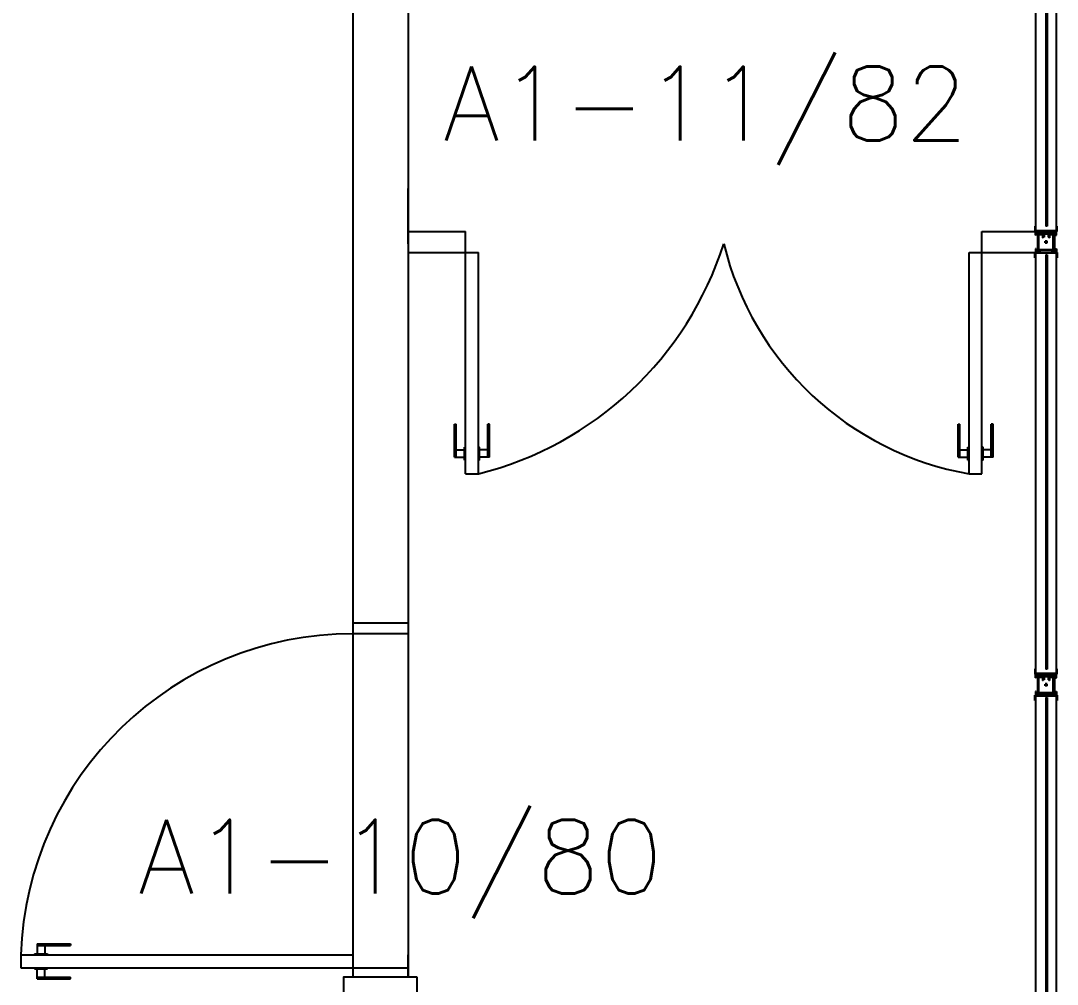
# Model space of a CAD drawing. Header units: millimetres. Extents: x 2280 to 2568, y 1267 to 1403.
# Drawn here: x 2290.157 to 2292.967, y 1346.359 to 1348.97 of the extents above; entities that cross this region are included whole.
import ezdxf

# ---------------------------------------------------------------- set-up
doc = ezdxf.new("R2010")
doc.units = ezdxf.units.MM
doc.linetypes.add('HIDDEN', pattern=[0.375, 0.25, -0.125])
doc.linetypes.add('HIDDEN2', pattern=[0.1875, 0.125, -0.0625])
for name, color, linetype in [('1', 1, 'Continuous'), ('2', 2, 'Continuous'), ('6', 6, 'Continuous'), ('ALV', 2, 'Continuous'), ('ALVENARIA', 2, 'Continuous'), ('DIV', 2, 'Continuous'), ('ENDEREÇO NOVO', 2, 'Continuous'), ('ESTRUT', 2, 'Continuous'), ('MACANETA', 2, 'Continuous'), ('PORTA', 2, 'Continuous'), ('PROJEÇÃO', 1, 'HIDDEN')]:
    doc.layers.add(name, color=color, linetype=linetype)
doc.styles.add('UNB-100', font='simplex.shx', dxfattribs={"height": 0.2})

# ---------------------------------------------------------------- blocks, each defined once
blk = doc.blocks.new('div c mtt')
at = {"layer": 'DIV'}
for p, q in [((-0.0185, 1.2285), (-0.0285, 1.2285)), ((-0.0285, 1.2185), (-0.0285, 1.2285)), ((-0.0265, 1.2185), (-0.0285, 1.2185)), ((-0.0235, 1.2265), (-0.0265, 1.2265)), ((-0.0265, 1.2265), (-0.0265, 1.2185)), ((-0.0235, 1.2265), (-0.0235, 1.1735)), ((-0.0235, 1.2215), (-0.0235, 1.2265)), ((-0.0075, 1.2215), (-0.0235, 1.2215)), ((-0.0215, 1.2265), (-0.0215, 1.2235)), ((-0.0185, 1.2265), (-0.0215, 1.2265)), ((0.0215, 1.2235), (-0.0215, 1.2235)), ((-0.0215, 1.1785), (-0.0215, 1.2215)), ((-0.0095, 1.2195), (-0.0195, 1.2195)), ((-0.0195, 1.1785), (-0.0195, 1.2195)), ((-0.0185, 1.2285), (-0.0185, 1.2265)), ((-0.0095, 1.2195), (-0.0095, 1.2115)), ((-0.0075, 1.2115), (-0.0095, 1.2115)), ((-0.0075, 1.2215), (-0.0075, 1.2115)), ((-0.0055, 1.2135), (-0.0075, 1.2135)), ((-0.0055, 1.2215), (-0.0055, 1.2135)), ((0.0055, 1.2215), (-0.0055, 1.2215)), ((0.0055, 1.2215), (0.0055, 1.2135)), ((0.0075, 1.2135), (0.0055, 1.2135)), ((0.0075, 1.2215), (0.0075, 1.2115)), ((0.0235, 1.2215), (0.0075, 1.2215)), ((0.0095, 1.2115), (0.0075, 1.2115)), ((0.0095, 1.2195), (0.0095, 1.2115)), ((0.0195, 1.2195), (0.0095, 1.2195)), ((0.0185, 1.2265), (0.0185, 1.2285)), ((0.0185, 1.2285), (0.0285, 1.2285)), ((0.0185, 1.2265), (0.0215, 1.2265)), ((0.0195, 1.1785), (0.0195, 1.2195)), ((0.0215, 1.2265), (0.0215, 1.2235)), ((0.0215, 1.1785), (0.0215, 1.2215)), ((0.0235, 1.1735), (0.0235, 1.2265)), ((0.0235, 1.2265), (0.0265, 1.2265)), ((0.0235, 1.2215), (0.0235, 1.2265)), ((0.0265, 1.2185), (0.0265, 1.2265)), ((0.0265, 1.2185), (0.0285, 1.2185)), ((0.0285, 1.2185), (0.0285, 1.2285)), ((-0.0285, 1.1815), (-0.0285, 1.1715)), ((-0.0265, 1.1815), (-0.0285, 1.1815)), ((-0.0265, 1.1815), (-0.0265, 1.1735)), ((-0.0051, 1.2), (0.0051, 1.2)), ((-0.0049, 1.2), (0.0049, 1.2)), ((0, 1.1949), (0, 1.2051)), ((0, 1.1951), (0, 1.2049)), ((0.0265, 1.1815), (0.0285, 1.1815)), ((0.0265, 1.1735), (0.0265, 1.1815)), ((0.0285, 1.1815), (0.0285, 1.1715)), ((-0.0305, 1.1571, 1.35), (-0.0305, 1.1715, 1.35)), ((-0.0305, 1.1715, 1.35), (-0.0185, 1.1715, 1.35)), ((-0.0285, 1.1571, 1.35), (-0.0305, 1.1571, 1.35)), ((-0.0185, 1.1715), (-0.0285, 1.1715)), ((0.0285, 1.1695, 1.35), (-0.0285, 1.1695, 1.35)), ((-0.0285, 1.1695, 1.35), (-0.0285, 1.1571, 1.35)), ((0.0285, 1.1695, 1.35), (-0.0285, 1.1695, 1.35)), ((-0.0285, 1.1695, 1.35), (-0.0285, 0.0305, 1.35)), ((-0.0235, 1.1735), (-0.0265, 1.1735)), ((-0.0215, 1.1785), (-0.0235, 1.1785)), ((-0.0235, 1.1785), (-0.0235, 1.1735)), ((-0.0215, 1.1735), (-0.0215, 1.1765)), ((0.0215, 1.1765), (-0.0215, 1.1765)), ((-0.0185, 1.1735), (-0.0215, 1.1735)), ((0.0195, 1.1785), (-0.0195, 1.1785)), ((-0.0185, 1.1715, 1.35), (-0.0185, 1.1765, 1.35)), ((-0.0185, 1.1765, 1.35), (-0.0165, 1.1765, 1.35)), ((-0.0185, 1.1715), (-0.0185, 1.1735)), ((-0.0165, 1.1765, 1.35), (-0.0165, 1.1715, 1.35)), ((-0.0165, 1.1715, 1.35), (0.0165, 1.1715, 1.35)), ((0.0165, 1.1715, 1.35), (0.0165, 1.1765, 1.35)), ((0.0165, 1.1765, 1.35), (0.0185, 1.1765, 1.35)), ((0.0185, 1.1765, 1.35), (0.0185, 1.1715, 1.35)), ((0.0185, 1.1735), (0.0185, 1.1715)), ((0.0185, 1.1735), (0.0215, 1.1735)), ((0.0185, 1.1715, 1.35), (0.0305, 1.1715, 1.35)), ((0.0185, 1.1715), (0.0285, 1.1715)), ((0.0235, 1.1785), (0.0215, 1.1785)), ((0.0215, 1.1735), (0.0215, 1.1765)), ((0.0235, 1.1785), (0.0235, 1.1735)), ((0.0235, 1.1735), (0.0265, 1.1735)), ((0.0285, 1.1571, 1.35), (0.0285, 1.1695, 1.35)), ((0.0285, 0.0305, 1.35), (0.0285, 1.1695, 1.35)), ((0.0305, 1.1571, 1.35), (0.0285, 1.1571, 1.35)), ((0.0305, 1.1715, 1.35), (0.0305, 1.1571, 1.35)), ((-0.0285, 0.0429, 1.35), (-0.0305, 0.0429, 1.35)), ((-0.0305, 0.0429, 1.35), (-0.0305, 0.0285, 1.35)), ((-0.0305, 0.0285, 1.35), (-0.0185, 0.0285, 1.35)), ((-0.0285, 0.0305, 1.35), (-0.0285, 0.0429, 1.35)), ((0.0285, 0.0305, 1.35), (-0.0285, 0.0305, 1.35)), ((-0.0285, 0.0305, 1.35), (0.0285, 0.0305, 1.35)), ((-0.0185, 0.0285), (-0.0285, 0.0285)), ((-0.0285, 0.0185), (-0.0285, 0.0285)), ((-0.0185, 0.0285, 1.35), (-0.0185, 0.0235, 1.35)), ((-0.0185, 0.0285), (-0.0185, 0.0265)), ((-0.0165, 0.0235, 1.35), (-0.0165, 0.0285, 1.35)), ((-0.0165, 0.0285, 1.35), (0.0165, 0.0285, 1.35)), ((0.0165, 0.0285, 1.35), (0.0165, 0.0235, 1.35)), ((0.0185, 0.0235, 1.35), (0.0185, 0.0285, 1.35)), ((0.0185, 0.0285, 1.35), (0.0305, 0.0285, 1.35)), ((0.0185, 0.0265), (0.0185, 0.0285)), ((0.0185, 0.0285), (0.0285, 0.0285)), ((0.0305, 0.0429, 1.35), (0.0285, 0.0429, 1.35)), ((0.0285, 0.0429, 1.35), (0.0285, 0.0305, 1.35)), ((0.0285, 0.0185), (0.0285, 0.0285)), ((0.0305, 0.0285, 1.35), (0.0305, 0.0429, 1.35)), ((-0.0265, 0.0185), (-0.0285, 0.0185)), ((-0.0235, 0.0265), (-0.0265, 0.0265)), ((-0.0265, 0.0265), (-0.0265, 0.0185)), ((-0.0235, 0.0265), (-0.0235, -0.0265)), ((-0.0235, 0.0215), (-0.0235, 0.0265)), ((-0.0075, 0.0215), (-0.0235, 0.0215)), ((-0.0215, 0.0265), (-0.0215, 0.0235)), ((-0.0185, 0.0265), (-0.0215, 0.0265)), ((0.0215, 0.0235), (-0.0215, 0.0235)), ((-0.0215, -0.0215), (-0.0215, 0.0215)), ((-0.0095, 0.0195), (-0.0195, 0.0195)), ((-0.0195, -0.0215), (-0.0195, 0.0195)), ((-0.0185, 0.0235, 1.35), (-0.0165, 0.0235, 1.35)), ((-0.0095, 0.0195), (-0.0095, 0.0115)), ((-0.0075, 0.0115), (-0.0095, 0.0115)), ((-0.0075, 0.0215), (-0.0075, 0.0115)), ((-0.0055, 0.0135), (-0.0075, 0.0135)), ((-0.0055, 0.0215), (-0.0055, 0.0135)), ((0.0055, 0.0215), (-0.0055, 0.0215)), ((-0.0049, 0), (0.0049, 0)), ((0, -0.0051), (0, 0.0051)), ((0, 0.0051), (0, -0.0051)), ((0, -0.0049), (0, 0.0049)), ((0.0055, 0.0215), (0.0055, 0.0135)), ((0.0075, 0.0135), (0.0055, 0.0135)), ((0.0075, 0.0215), (0.0075, 0.0115)), ((0.0235, 0.0215), (0.0075, 0.0215)), ((0.0095, 0.0115), (0.0075, 0.0115)), ((0.0095, 0.0195), (0.0095, 0.0115)), ((0.0195, 0.0195), (0.0095, 0.0195)), ((0.0165, 0.0235, 1.35), (0.0185, 0.0235, 1.35)), ((0.0185, 0.0265), (0.0215, 0.0265)), ((0.0195, -0.0215), (0.0195, 0.0195)), ((0.0215, 0.0265), (0.0215, 0.0235)), ((0.0215, -0.0215), (0.0215, 0.0215)), ((0.0235, -0.0265), (0.0235, 0.0265)), ((0.0235, 0.0265), (0.0265, 0.0265)), ((0.0235, 0.0215), (0.0235, 0.0265)), ((0.0265, 0.0185), (0.0265, 0.0265)), ((0.0265, 0.0185), (0.0285, 0.0185)), ((-0.0285, -0.0185), (-0.0285, -0.0285)), ((-0.0265, -0.0185), (-0.0285, -0.0185)), ((-0.0265, -0.0185), (-0.0265, -0.0265)), ((-0.0235, -0.0265), (-0.0265, -0.0265)), ((-0.0215, -0.0215), (-0.0235, -0.0215)), ((-0.0235, -0.0215), (-0.0235, -0.0265)), ((-0.0215, -0.0265), (-0.0215, -0.0235)), ((0.0215, -0.0235), (-0.0215, -0.0235)), ((-0.0185, -0.0265), (-0.0215, -0.0265)), ((0.0195, -0.0215), (-0.0195, -0.0215)), ((-0.0185, -0.0285, 1.35), (-0.0185, -0.0235, 1.35)), ((-0.0185, -0.0235, 1.35), (-0.0165, -0.0235, 1.35)), ((-0.0185, -0.0285), (-0.0185, -0.0265)), ((-0.0165, -0.0235, 1.35), (-0.0165, -0.0285, 1.35)), ((-0.0051, 0), (0.0051, 0)), ((-0.0051, 0), (0.0051, 0)), ((0.0165, -0.0285, 1.35), (0.0165, -0.0235, 1.35)), ((0.0165, -0.0235, 1.35), (0.0185, -0.0235, 1.35)), ((0.0185, -0.0235, 1.35), (0.0185, -0.0285, 1.35)), ((0.0185, -0.0265), (0.0185, -0.0285)), ((0.0185, -0.0265), (0.0215, -0.0265)), ((0.0235, -0.0215), (0.0215, -0.0215)), ((0.0215, -0.0265), (0.0215, -0.0235)), ((0.0235, -0.0215), (0.0235, -0.0265)), ((0.0235, -0.0265), (0.0265, -0.0265)), ((0.0265, -0.0185), (0.0285, -0.0185)), ((0.0265, -0.0265), (0.0265, -0.0185)), ((0.0285, -0.0185), (0.0285, -0.0285)), ((-0.0305, -0.0429, 1.35), (-0.0305, -0.0285, 1.35)), ((-0.0305, -0.0285, 1.35), (-0.0185, -0.0285, 1.35)), ((-0.0285, -0.0429, 1.35), (-0.0305, -0.0429, 1.35)), ((-0.0185, -0.0285), (-0.0285, -0.0285)), ((0.0285, -0.0305, 1.35), (-0.0285, -0.0305, 1.35)), ((-0.0285, -0.0305, 1.35), (-0.0285, -0.0429, 1.35)), ((0.0285, -0.0305, 1.35), (-0.0285, -0.0305, 1.35)), ((-0.0165, -0.0285, 1.35), (0.0165, -0.0285, 1.35)), ((0.0185, -0.0285, 1.35), (0.0305, -0.0285, 1.35)), ((0.0185, -0.0285), (0.0285, -0.0285)), ((0.0285, -0.0429, 1.35), (0.0285, -0.0305, 1.35)), ((0.0305, -0.0429, 1.35), (0.0285, -0.0429, 1.35)), ((0.0305, -0.0285, 1.35), (0.0305, -0.0429, 1.35))]:
    blk.add_line(p, q, dxfattribs=at)
at = {"layer": 'DIV', "color": 1}
for p, q in [((-0.0005, 1.1655, 1.35), (-0.0005, 0.0425, 1.35)), ((0.0035, 1.1655, 1.35), (-0.0005, 1.1655, 1.35)), ((0.0035, 1.1655, 1.35), (0.0035, 0.0425, 1.35)), ((0.0035, 0.0425, 1.35), (-0.0005, 0.0425, 1.35))]:
    blk.add_line(p, q, dxfattribs=at)

msp = doc.modelspace()

# ---------------------------------------------------------------- linework, layer by layer
at = {"layer": '1'}
msp.add_arc((2291.0572, 1346.4084), 0.9, 90, 178.0898, dxfattribs=at)
at = {"layer": '2'}
for p, q in [((2291.0572, 1352.1784), (2291.0572, 1347.3381)), ((2291.0572, 1347.3381), (2291.0572, 1347.3081)), ((2291.2072, 1347.3081), (2291.0572, 1347.3081)), ((2290.2022, 1346.4684), (2290.2922, 1346.4684)), ((2290.2022, 1346.4684), (2290.2022, 1346.4414)), ((2290.2022, 1346.4634), (2290.2922, 1346.4634)), ((2290.2222, 1346.4634), (2290.2222, 1346.4414)), ((2290.2922, 1346.4684), (2290.2922, 1346.4634)), ((2290.1572, 1346.4384), (2291.0572, 1346.4384)), ((2290.1572, 1346.4384), (2290.1572, 1346.4034)), ((2290.1947, 1346.4414), (2290.1947, 1346.4384)), ((2290.1947, 1346.4414), (2290.2297, 1346.4414)), ((2290.2297, 1346.4414), (2290.2297, 1346.4384)), ((2291.2072, 1346.4034), (2291.2072, 1346.4384)), ((2290.1572, 1346.4034), (2291.0572, 1346.4034)), ((2290.1947, 1346.4004), (2290.1947, 1346.4034)), ((2290.1947, 1346.4004), (2290.2297, 1346.4004)), ((2290.2022, 1346.3734), (2290.2022, 1346.4004)), ((2290.2222, 1346.3784), (2290.2222, 1346.4004)), ((2290.2297, 1346.4004), (2290.2297, 1346.4034)), ((2291.2072, 1346.3784), (2291.2072, 1346.4035)), ((2290.2022, 1346.3784), (2290.2922, 1346.3784)), ((2290.2022, 1346.3734), (2290.2922, 1346.3734)), ((2290.2922, 1346.3734), (2290.2922, 1346.3784)), ((2291.2322, 1346.3784), (2291.0322, 1346.3784)), ((2291.0322, 1346.3784), (2291.0322, 1346.1784)), ((2291.2322, 1346.1784), (2291.2322, 1346.3784))]:
    msp.add_line(p, q, dxfattribs=at)
at = {"layer": 'ALV', "ltscale": 10}
msp.add_line((2291.0572, 1347.3381), (2291.2072, 1347.3381), dxfattribs=at)
at = {"layer": 'ALVENARIA'}
msp.add_line((2291.0572, 1351.2784), (2291.0572, 1346.3784), dxfattribs=at)
at = {"layer": 'DIV'}
for p, q in [((2291.2072, 1352.1784), (2291.2072, 1346.3784)), ((2291.2072, 1351.219), (2291.2072, 1347.3081)), ((2291.2072, 1348.3653), (2291.2072, 1348.5153)), ((2291.2072, 1348.399), (2291.3632, 1348.399, -0.2935)), ((2292.763, 1348.399, -2.927), (2292.9081, 1348.399, -3.2)), ((2291.2072, 1348.342), (2291.3632, 1348.342, -0.2934)), ((2292.763, 1348.342, -2.927), (2292.9081, 1348.342, -3.2))]:
    msp.add_line(p, q, dxfattribs=at)
at = {"layer": 'ESTRUT'}
msp.add_lwpolyline([(2291.2322, 1346.3784), (2291.0322, 1346.3784), (2291.0322, 1346.1784), (2291.2322, 1346.1784)], close=True, dxfattribs=at)
at = {"layer": 'MACANETA'}
for p, q in [((2291.333, 1347.787, -3.2), (2291.333, 1347.877, -3.2)), ((2291.333, 1347.877, -3.2), (2291.338, 1347.877, -3.2)), ((2291.338, 1347.787, -3.2), (2291.338, 1347.877, -3.2)), ((2291.423, 1347.787, -3.2), (2291.423, 1347.877, -3.2)), ((2291.428, 1347.877, -3.2), (2291.423, 1347.877, -3.2)), ((2291.428, 1347.787, -3.2), (2291.428, 1347.877, -3.2)), ((2292.698, 1347.787, -3.2), (2292.698, 1347.877, -3.2)), ((2292.698, 1347.877, -3.2), (2292.703, 1347.877, -3.2)), ((2292.703, 1347.787, -3.2), (2292.703, 1347.877, -3.2)), ((2292.788, 1347.787, -3.2), (2292.788, 1347.877, -3.2)), ((2292.793, 1347.877, -3.2), (2292.788, 1347.877, -3.2)), ((2292.793, 1347.787, -3.2), (2292.793, 1347.877, -3.2)), ((2291.338, 1347.807, -3.2), (2291.36, 1347.807, -3.2)), ((2291.36, 1347.8145, -3.2), (2291.363, 1347.8145, -3.2)), ((2291.36, 1347.7795, -3.2), (2291.36, 1347.8145, -3.2)), ((2291.401, 1347.8145, -3.2), (2291.398, 1347.8145, -3.2)), ((2291.401, 1347.7795, -3.2), (2291.401, 1347.8145, -3.2)), ((2291.423, 1347.807, -3.2), (2291.401, 1347.807, -3.2)), ((2292.703, 1347.807, -3.2), (2292.725, 1347.807, -3.2)), ((2292.725, 1347.8145, -3.2), (2292.728, 1347.8145, -3.2)), ((2292.725, 1347.7795, -3.2), (2292.725, 1347.8145, -3.2)), ((2292.766, 1347.8145, -3.2), (2292.763, 1347.8145, -3.2)), ((2292.766, 1347.7795, -3.2), (2292.766, 1347.8145, -3.2)), ((2292.788, 1347.807, -3.2), (2292.766, 1347.807, -3.2)), ((2291.333, 1347.787, -3.2), (2291.36, 1347.787, -3.2)), ((2291.36, 1347.7795, -3.2), (2291.363, 1347.7795, -3.2)), ((2291.401, 1347.7795, -3.2), (2291.398, 1347.7795, -3.2)), ((2291.428, 1347.787, -3.2), (2291.401, 1347.787, -3.2)), ((2292.698, 1347.787, -3.2), (2292.725, 1347.787, -3.2)), ((2292.725, 1347.7795, -3.2), (2292.728, 1347.7795, -3.2)), ((2292.766, 1347.7795, -3.2), (2292.763, 1347.7795, -3.2)), ((2292.793, 1347.787, -3.2), (2292.766, 1347.787, -3.2))]:
    msp.add_line(p, q, dxfattribs=at)
at = {"layer": 'PORTA'}
for p, q in [((2291.363, 1347.742, -3.2), (2291.3632, 1348.399, -0.2935)), ((2292.763, 1347.742, -3.2), (2292.763, 1348.399, -3.2)), ((2291.363, 1348.342, -3.2), (2291.398, 1348.342, -3.2)), ((2291.398, 1348.3415, -3.2), (2291.363, 1348.3415, -3.2)), ((2291.398, 1347.742, -3.2), (2291.398, 1348.342, -3.2)), ((2292.728, 1347.742, -3.2), (2292.728, 1348.342, -3.2)), ((2292.728, 1348.342, -3.2), (2292.763, 1348.342, -3.2)), ((2291.363, 1347.742, -3.2), (2291.398, 1347.742, -3.2)), ((2292.728, 1347.742, -3.2), (2292.763, 1347.742, -3.2))]:
    msp.add_line(p, q, dxfattribs=at)
at = {"layer": 'PORTA', "color": 2}
msp.add_line((2291.0572, 1346.4034), (2291.2072, 1346.4034), dxfattribs=at)
at = {"layer": 'PORTA', "color": 2, "ltscale": 10}
msp.add_line((2291.0572, 1346.4034), (2291.0572, 1346.3784), dxfattribs=at)
at = {"layer": 'PORTA', "color": 1}
for centre, radius, start, end in [((2291.1701, 1348.6516, -6.4), 0.9377, 284.0669, 342.2207), ((2292.8729, 1348.5631, -9.6), 0.8337, 193.7239, 259.9885)]:
    msp.add_arc(centre, radius, start, end, dxfattribs=at)
at = {"layer": 'PROJEÇÃO', "linetype": 'HIDDEN2', "ltscale": 10}
for p, q in [((2291.0572, 1347.3231), (2291.0572, 1346.3909)), ((2291.2072, 1347.3231), (2291.2072, 1346.3909))]:
    msp.add_line(p, q, dxfattribs=at)

# ---------------------------------------------------------------- block references
at = {"layer": '6'}
for p in [(2292.9366, 1348.3705, -3.2), (2292.9366, 1347.1705, -3.2), (2292.9366, 1345.9705, -3.2)]:
    msp.add_blockref('div c mtt', p, dxfattribs=at)

# ---------------------------------------------------------------- texts
at = {"layer": 'ENDEREÇO NOVO', "style": 'UNB-100'}
for s, p in [('A1-11/82', (2291.302, 1348.6459)), ('A1-10/80', (2290.4754, 1346.6044))]:
    msp.add_text(s, height=0.2, dxfattribs=at).set_placement(p)

doc.saveas('drawing.dxf')
